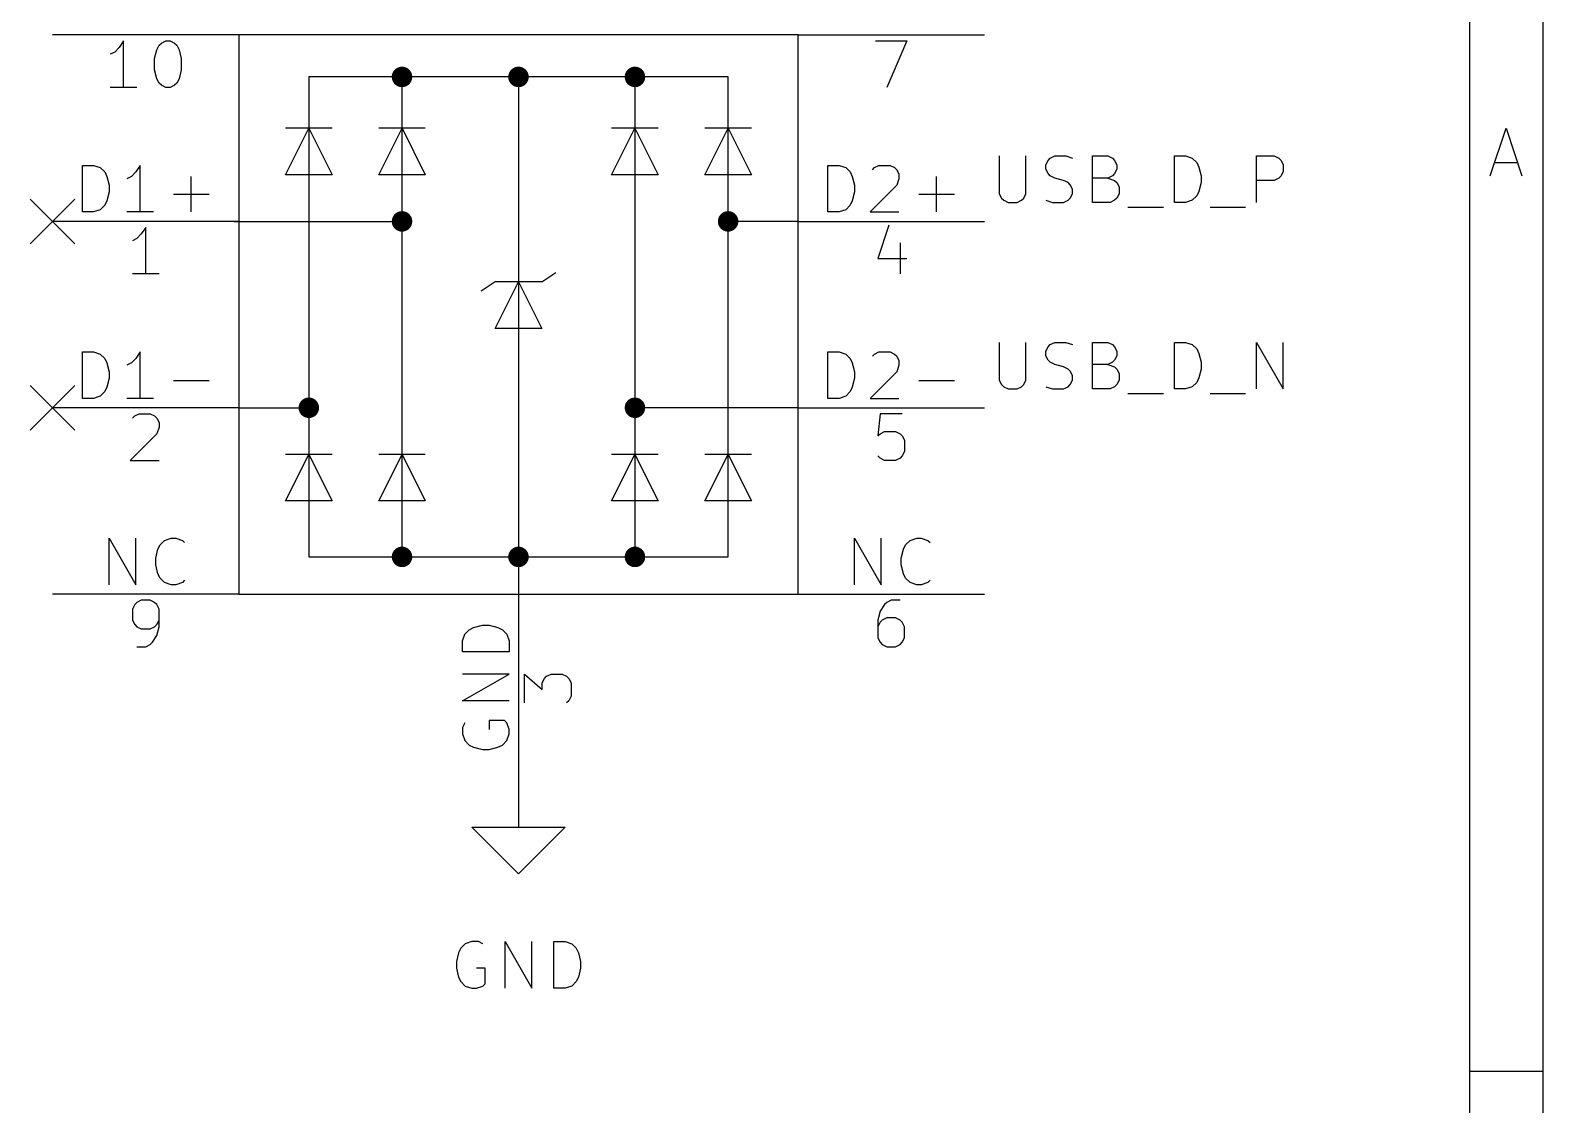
# Model space of a CAD drawing. Extents: x 0.4 to 11.3, y -7.9 to -0.4.
# Drawn here: x 9.676 to 11.299, y -2.398 to -1.245 of the extents above; entities that cross this region are included whole.
import ezdxf

# ---------------------------------------------------------------- set-up
doc = ezdxf.new("R2010")
doc.units = 0
doc.header["$MEASUREMENT"] = 0
for name, color, linetype in [('BLUE2', 5, 'CONTINUOUS'), ('CYAN2', 4, 'CONTINUOUS'), ('GRAY1', 251, 'CONTINUOUS'), ('LYELLOW', 51, 'CONTINUOUS'), ('RED2', 1, 'CONTINUOUS'), ('RED3', 11, 'CONTINUOUS')]:
    doc.layers.add(name, color=color, linetype=linetype)

msp = doc.modelspace()

# ---------------------------------------------------------------- linework, layer by layer
at = {"layer": 'BLUE2', "linetype": 'CONTINUOUS'}
for p, q in [((9.676, -1.426), (9.724, -1.474)), ((9.724, -1.426), (9.676, -1.474)), ((9.676, -1.626), (9.724, -1.674)), ((9.724, -1.626), (9.676, -1.674))]:
    msp.add_line(p, q, dxfattribs=at)
at = {"layer": 'CYAN2', "linetype": 'CONTINUOUS'}
for p, q in [((9.7321, -1.4399), (9.7321, -1.3899)), ((9.7321, -1.3899), (9.744, -1.3899)), ((9.7321, -1.4399), (9.7321, -1.3899)), ((9.7321, -1.3899), (9.744, -1.3899)), ((9.744, -1.3899), (9.7512, -1.3923)), ((9.744, -1.3899), (9.7512, -1.3923)), ((9.7512, -1.3923), (9.756, -1.397)), ((9.7512, -1.3923), (9.756, -1.397)), ((9.794, -1.3899), (9.7893, -1.397)), ((9.794, -1.3899), (9.7893, -1.397)), ((9.794, -1.4399), (9.794, -1.3899)), ((9.794, -1.4399), (9.794, -1.3899)), ((10.5321, -1.4399), (10.5321, -1.3899)), ((10.5321, -1.3899), (10.544, -1.3899)), ((10.5321, -1.4399), (10.5321, -1.3899)), ((10.5321, -1.3899), (10.544, -1.3899)), ((10.544, -1.3899), (10.5512, -1.3923)), ((10.544, -1.3899), (10.5512, -1.3923)), ((10.5512, -1.3923), (10.556, -1.397)), ((10.5512, -1.3923), (10.556, -1.397)), ((10.5798, -1.3946), (10.5821, -1.3923)), ((10.5798, -1.3946), (10.5821, -1.3923)), ((10.5821, -1.3923), (10.5869, -1.3899)), ((10.5821, -1.3923), (10.5869, -1.3899)), ((10.5869, -1.3899), (10.5988, -1.3899)), ((10.5869, -1.3899), (10.5988, -1.3899)), ((10.5988, -1.3899), (10.6036, -1.3923)), ((10.5988, -1.3899), (10.6036, -1.3923)), ((10.6036, -1.3923), (10.606, -1.3946)), ((10.6036, -1.3923), (10.606, -1.3946)), ((10.606, -1.3946), (10.6083, -1.3994)), ((10.606, -1.3946), (10.6083, -1.3994)), ((9.756, -1.397), (9.7583, -1.4018)), ((9.756, -1.397), (9.7583, -1.4018)), ((9.7583, -1.4018), (9.7607, -1.4113)), ((9.7583, -1.4018), (9.7607, -1.4113)), ((9.7607, -1.4113), (9.7607, -1.4184)), ((9.7607, -1.4113), (9.7607, -1.4184)), ((9.7845, -1.4018), (9.7798, -1.4042)), ((9.7845, -1.4018), (9.7798, -1.4042)), ((9.7893, -1.397), (9.7845, -1.4018)), ((9.7893, -1.397), (9.7845, -1.4018)), ((9.8488, -1.4399), (9.8488, -1.4018)), ((9.8488, -1.4399), (9.8488, -1.4018)), ((10.556, -1.397), (10.5583, -1.4018)), ((10.556, -1.397), (10.5583, -1.4018)), ((10.5583, -1.4018), (10.5607, -1.4113)), ((10.5583, -1.4018), (10.5607, -1.4113)), ((10.5607, -1.4113), (10.5607, -1.4184)), ((10.5607, -1.4113), (10.5607, -1.4184)), ((10.606, -1.4113), (10.5774, -1.4399)), ((10.606, -1.4113), (10.5774, -1.4399)), ((10.6083, -1.4042), (10.606, -1.4113)), ((10.6083, -1.4042), (10.606, -1.4113)), ((10.6083, -1.3994), (10.6083, -1.4042)), ((10.6083, -1.3994), (10.6083, -1.4042)), ((10.6488, -1.4399), (10.6488, -1.4018)), ((10.6488, -1.4399), (10.6488, -1.4018)), ((9.7583, -1.428), (9.756, -1.4327)), ((9.7583, -1.428), (9.756, -1.4327)), ((9.7607, -1.4184), (9.7583, -1.428)), ((9.7607, -1.4184), (9.7583, -1.428)), ((9.8298, -1.4208), (9.8679, -1.4208)), ((9.8298, -1.4208), (9.8679, -1.4208)), ((10.5583, -1.428), (10.556, -1.4327)), ((10.5583, -1.428), (10.556, -1.4327)), ((10.5607, -1.4184), (10.5583, -1.428)), ((10.5607, -1.4184), (10.5583, -1.428)), ((10.6298, -1.4208), (10.6679, -1.4208)), ((10.6298, -1.4208), (10.6679, -1.4208)), ((9.744, -1.4399), (9.7321, -1.4399)), ((9.744, -1.4399), (9.7321, -1.4399)), ((9.7512, -1.4375), (9.744, -1.4399)), ((9.7512, -1.4375), (9.744, -1.4399)), ((9.756, -1.4327), (9.7512, -1.4375)), ((9.756, -1.4327), (9.7512, -1.4375)), ((9.8083, -1.4399), (9.7798, -1.4399)), ((9.8083, -1.4399), (9.7798, -1.4399)), ((10.544, -1.4399), (10.5321, -1.4399)), ((10.544, -1.4399), (10.5321, -1.4399)), ((10.5512, -1.4375), (10.544, -1.4399)), ((10.5512, -1.4375), (10.544, -1.4399)), ((10.556, -1.4327), (10.5512, -1.4375)), ((10.556, -1.4327), (10.5512, -1.4375)), ((10.5774, -1.4399), (10.6083, -1.4399)), ((10.5774, -1.4399), (10.6083, -1.4399)), ((9.7321, -1.6399), (9.7321, -1.5899)), ((9.7321, -1.5899), (9.744, -1.5899)), ((9.7321, -1.6399), (9.7321, -1.5899)), ((9.7321, -1.5899), (9.744, -1.5899)), ((9.744, -1.5899), (9.7512, -1.5923)), ((9.744, -1.5899), (9.7512, -1.5923)), ((9.794, -1.5899), (9.7893, -1.597)), ((9.794, -1.5899), (9.7893, -1.597)), ((9.794, -1.6399), (9.794, -1.5899)), ((9.794, -1.6399), (9.794, -1.5899)), ((10.5321, -1.6399), (10.5321, -1.5899)), ((10.5321, -1.5899), (10.544, -1.5899)), ((10.5321, -1.6399), (10.5321, -1.5899)), ((10.5321, -1.5899), (10.544, -1.5899)), ((10.544, -1.5899), (10.5512, -1.5923)), ((10.544, -1.5899), (10.5512, -1.5923)), ((10.5821, -1.5923), (10.5869, -1.5899)), ((10.5821, -1.5923), (10.5869, -1.5899)), ((10.5869, -1.5899), (10.5988, -1.5899)), ((10.5869, -1.5899), (10.5988, -1.5899)), ((10.5988, -1.5899), (10.6036, -1.5923)), ((10.5988, -1.5899), (10.6036, -1.5923)), ((9.7512, -1.5923), (9.756, -1.597)), ((9.7512, -1.5923), (9.756, -1.597)), ((9.756, -1.597), (9.7583, -1.6018)), ((9.756, -1.597), (9.7583, -1.6018)), ((9.7583, -1.6018), (9.7607, -1.6113)), ((9.7583, -1.6018), (9.7607, -1.6113)), ((9.7845, -1.6018), (9.7798, -1.6042)), ((9.7845, -1.6018), (9.7798, -1.6042)), ((9.7893, -1.597), (9.7845, -1.6018)), ((9.7893, -1.597), (9.7845, -1.6018)), ((10.5512, -1.5923), (10.556, -1.597)), ((10.5512, -1.5923), (10.556, -1.597)), ((10.556, -1.597), (10.5583, -1.6018)), ((10.556, -1.597), (10.5583, -1.6018)), ((10.5583, -1.6018), (10.5607, -1.6113)), ((10.5583, -1.6018), (10.5607, -1.6113)), ((10.5798, -1.5946), (10.5821, -1.5923)), ((10.5798, -1.5946), (10.5821, -1.5923)), ((10.6036, -1.5923), (10.606, -1.5946)), ((10.6036, -1.5923), (10.606, -1.5946)), ((10.606, -1.5946), (10.6083, -1.5994)), ((10.606, -1.5946), (10.6083, -1.5994)), ((10.6083, -1.6042), (10.606, -1.6113)), ((10.6083, -1.6042), (10.606, -1.6113)), ((10.6083, -1.5994), (10.6083, -1.6042)), ((10.6083, -1.5994), (10.6083, -1.6042)), ((9.7607, -1.6184), (9.7583, -1.628)), ((9.7607, -1.6184), (9.7583, -1.628)), ((9.7607, -1.6113), (9.7607, -1.6184)), ((9.7607, -1.6113), (9.7607, -1.6184)), ((9.8298, -1.6208), (9.8679, -1.6208)), ((9.8298, -1.6208), (9.8679, -1.6208)), ((10.5607, -1.6184), (10.5583, -1.628)), ((10.5607, -1.6184), (10.5583, -1.628)), ((10.5607, -1.6113), (10.5607, -1.6184)), ((10.5607, -1.6113), (10.5607, -1.6184)), ((10.606, -1.6113), (10.5774, -1.6399)), ((10.606, -1.6113), (10.5774, -1.6399)), ((10.6298, -1.6208), (10.6679, -1.6208)), ((10.6298, -1.6208), (10.6679, -1.6208)), ((9.7512, -1.6375), (9.744, -1.6399)), ((9.7512, -1.6375), (9.744, -1.6399)), ((9.756, -1.6327), (9.7512, -1.6375)), ((9.756, -1.6327), (9.7512, -1.6375)), ((9.7583, -1.628), (9.756, -1.6327)), ((9.7583, -1.628), (9.756, -1.6327)), ((10.5512, -1.6375), (10.544, -1.6399)), ((10.5512, -1.6375), (10.544, -1.6399)), ((10.556, -1.6327), (10.5512, -1.6375)), ((10.556, -1.6327), (10.5512, -1.6375)), ((10.5583, -1.628), (10.556, -1.6327)), ((10.5583, -1.628), (10.556, -1.6327)), ((9.744, -1.6399), (9.7321, -1.6399)), ((9.744, -1.6399), (9.7321, -1.6399)), ((9.8083, -1.6399), (9.7798, -1.6399)), ((9.8083, -1.6399), (9.7798, -1.6399)), ((10.544, -1.6399), (10.5321, -1.6399)), ((10.544, -1.6399), (10.5321, -1.6399)), ((10.5774, -1.6399), (10.6083, -1.6399)), ((10.5774, -1.6399), (10.6083, -1.6399)), ((9.7607, -1.8399), (9.7607, -1.7899)), ((9.7607, -1.7899), (9.7893, -1.8399)), ((9.7607, -1.8399), (9.7607, -1.7899)), ((9.7607, -1.7899), (9.7893, -1.8399)), ((9.7893, -1.8399), (9.7893, -1.7899)), ((9.7893, -1.8399), (9.7893, -1.7899)), ((9.8107, -1.8113), (9.8131, -1.8018)), ((9.8107, -1.8113), (9.8131, -1.8018)), ((9.8131, -1.8018), (9.8155, -1.797)), ((9.8131, -1.8018), (9.8155, -1.797)), ((9.8155, -1.797), (9.8202, -1.7923)), ((9.8155, -1.797), (9.8202, -1.7923)), ((9.8202, -1.7923), (9.8274, -1.7899)), ((9.8202, -1.7923), (9.8274, -1.7899)), ((9.8274, -1.7899), (9.8321, -1.7899)), ((9.8274, -1.7899), (9.8321, -1.7899)), ((9.8321, -1.7899), (9.8393, -1.7923)), ((9.8321, -1.7899), (9.8393, -1.7923)), ((9.8393, -1.7923), (9.8417, -1.7946)), ((9.8393, -1.7923), (9.8417, -1.7946)), ((10.5607, -1.8399), (10.5607, -1.7899)), ((10.5607, -1.7899), (10.5893, -1.8399)), ((10.5607, -1.8399), (10.5607, -1.7899)), ((10.5607, -1.7899), (10.5893, -1.8399)), ((10.5893, -1.8399), (10.5893, -1.7899)), ((10.5893, -1.8399), (10.5893, -1.7899)), ((10.6107, -1.8113), (10.6131, -1.8018)), ((10.6107, -1.8113), (10.6131, -1.8018)), ((10.6131, -1.8018), (10.6155, -1.797)), ((10.6131, -1.8018), (10.6155, -1.797)), ((10.6155, -1.797), (10.6202, -1.7923)), ((10.6155, -1.797), (10.6202, -1.7923)), ((10.6202, -1.7923), (10.6274, -1.7899)), ((10.6202, -1.7923), (10.6274, -1.7899)), ((10.6274, -1.7899), (10.6321, -1.7899)), ((10.6274, -1.7899), (10.6321, -1.7899)), ((10.6321, -1.7899), (10.6393, -1.7923)), ((10.6321, -1.7899), (10.6393, -1.7923)), ((10.6393, -1.7923), (10.6417, -1.7946)), ((10.6393, -1.7923), (10.6417, -1.7946)), ((9.8107, -1.8184), (9.8107, -1.8113)), ((9.8107, -1.8184), (9.8107, -1.8113)), ((10.6107, -1.8184), (10.6107, -1.8113)), ((10.6107, -1.8184), (10.6107, -1.8113)), ((9.8131, -1.828), (9.8107, -1.8184)), ((9.8131, -1.828), (9.8107, -1.8184)), ((9.8155, -1.8327), (9.8131, -1.828)), ((9.8155, -1.8327), (9.8131, -1.828)), ((9.8202, -1.8375), (9.8155, -1.8327)), ((9.8202, -1.8375), (9.8155, -1.8327)), ((10.6131, -1.828), (10.6107, -1.8184)), ((10.6131, -1.828), (10.6107, -1.8184)), ((10.6155, -1.8327), (10.6131, -1.828)), ((10.6155, -1.8327), (10.6131, -1.828)), ((10.6202, -1.8375), (10.6155, -1.8327)), ((10.6202, -1.8375), (10.6155, -1.8327)), ((9.8274, -1.8399), (9.8202, -1.8375)), ((9.8274, -1.8399), (9.8202, -1.8375)), ((9.8321, -1.8399), (9.8274, -1.8399)), ((9.8321, -1.8399), (9.8274, -1.8399)), ((9.8393, -1.8375), (9.8321, -1.8399)), ((9.8393, -1.8375), (9.8321, -1.8399)), ((9.8417, -1.8351), (9.8393, -1.8375)), ((9.8417, -1.8351), (9.8393, -1.8375)), ((10.6274, -1.8399), (10.6202, -1.8375)), ((10.6274, -1.8399), (10.6202, -1.8375)), ((10.6321, -1.8399), (10.6274, -1.8399)), ((10.6321, -1.8399), (10.6274, -1.8399)), ((10.6393, -1.8375), (10.6321, -1.8399)), ((10.6393, -1.8375), (10.6321, -1.8399)), ((10.6417, -1.8351), (10.6393, -1.8375)), ((10.6417, -1.8351), (10.6393, -1.8375)), ((10.1399, -1.9), (10.1423, -1.8929)), ((10.1399, -1.9), (10.1423, -1.8929)), ((10.1423, -1.8929), (10.147, -1.8881)), ((10.1423, -1.8929), (10.147, -1.8881)), ((10.147, -1.8881), (10.1518, -1.8857)), ((10.147, -1.8881), (10.1518, -1.8857)), ((10.1518, -1.8857), (10.1613, -1.8833)), ((10.1518, -1.8857), (10.1613, -1.8833)), ((10.1613, -1.8833), (10.1684, -1.8833)), ((10.1613, -1.8833), (10.1684, -1.8833)), ((10.1684, -1.8833), (10.178, -1.8857)), ((10.1684, -1.8833), (10.178, -1.8857)), ((10.178, -1.8857), (10.1827, -1.8881)), ((10.178, -1.8857), (10.1827, -1.8881)), ((10.1827, -1.8881), (10.1875, -1.8929)), ((10.1827, -1.8881), (10.1875, -1.8929)), ((10.1875, -1.8929), (10.1899, -1.9)), ((10.1875, -1.8929), (10.1899, -1.9)), ((10.1399, -1.9119), (10.1399, -1.9)), ((10.1399, -1.9119), (10.1399, -1.9)), ((10.1899, -1.9119), (10.1399, -1.9119)), ((10.1899, -1.9119), (10.1399, -1.9119)), ((10.1899, -1.9), (10.1899, -1.9119)), ((10.1899, -1.9), (10.1899, -1.9119)), ((10.1399, -1.9643), (10.1899, -1.9357)), ((10.1899, -1.9357), (10.1399, -1.9357)), ((10.1399, -1.9643), (10.1899, -1.9357)), ((10.1899, -1.9357), (10.1399, -1.9357)), ((10.1899, -1.9643), (10.1399, -1.9643)), ((10.1899, -1.9643), (10.1399, -1.9643)), ((10.1423, -1.9881), (10.1399, -1.9929)), ((10.1423, -1.9881), (10.1399, -1.9929)), ((10.1399, -1.9929), (10.1399, -2)), ((10.1399, -1.9929), (10.1399, -2)), ((10.1851, -1.9857), (10.1684, -1.9857)), ((10.1684, -1.9857), (10.1684, -1.9952)), ((10.1851, -1.9857), (10.1684, -1.9857)), ((10.1684, -1.9857), (10.1684, -1.9952)), ((10.1875, -1.9881), (10.1851, -1.9857)), ((10.1875, -1.9881), (10.1851, -1.9857)), ((10.1899, -1.9952), (10.1875, -1.9881)), ((10.1899, -1.9952), (10.1875, -1.9881)), ((10.1899, -2), (10.1899, -1.9952)), ((10.1899, -2), (10.1899, -1.9952)), ((10.1399, -2), (10.1423, -2.0071)), ((10.1399, -2), (10.1423, -2.0071)), ((10.1423, -2.0071), (10.147, -2.0119)), ((10.1423, -2.0071), (10.147, -2.0119)), ((10.147, -2.0119), (10.1518, -2.0143)), ((10.147, -2.0119), (10.1518, -2.0143)), ((10.178, -2.0143), (10.1827, -2.0119)), ((10.178, -2.0143), (10.1827, -2.0119)), ((10.1827, -2.0119), (10.1875, -2.0071)), ((10.1827, -2.0119), (10.1875, -2.0071)), ((10.1875, -2.0071), (10.1899, -2)), ((10.1875, -2.0071), (10.1899, -2)), ((10.1518, -2.0143), (10.1613, -2.0167)), ((10.1518, -2.0143), (10.1613, -2.0167)), ((10.1613, -2.0167), (10.1684, -2.0167)), ((10.1613, -2.0167), (10.1684, -2.0167)), ((10.1684, -2.0167), (10.178, -2.0143)), ((10.1684, -2.0167), (10.178, -2.0143)), ((10.15, -2.2228), (10.1429, -2.2252)), ((10.15, -2.2228), (10.1429, -2.2252)), ((10.1571, -2.2228), (10.15, -2.2228)), ((10.1571, -2.2228), (10.15, -2.2228)), ((10.1619, -2.2252), (10.1571, -2.2228)), ((10.1619, -2.2252), (10.1571, -2.2228)), ((10.1857, -2.2728), (10.1857, -2.2228)), ((10.1857, -2.2228), (10.2143, -2.2728)), ((10.1857, -2.2728), (10.1857, -2.2228)), ((10.1857, -2.2228), (10.2143, -2.2728)), ((10.2143, -2.2728), (10.2143, -2.2228)), ((10.2143, -2.2728), (10.2143, -2.2228)), ((10.2381, -2.2728), (10.2381, -2.2228)), ((10.2381, -2.2228), (10.25, -2.2228)), ((10.2381, -2.2728), (10.2381, -2.2228)), ((10.2381, -2.2228), (10.25, -2.2228)), ((10.25, -2.2228), (10.2571, -2.2252)), ((10.25, -2.2228), (10.2571, -2.2252)), ((10.1357, -2.2347), (10.1333, -2.2442)), ((10.1357, -2.2347), (10.1333, -2.2442)), ((10.1381, -2.2299), (10.1357, -2.2347)), ((10.1381, -2.2299), (10.1357, -2.2347)), ((10.1429, -2.2252), (10.1381, -2.2299)), ((10.1429, -2.2252), (10.1381, -2.2299)), ((10.2571, -2.2252), (10.2619, -2.2299)), ((10.2571, -2.2252), (10.2619, -2.2299)), ((10.2619, -2.2299), (10.2643, -2.2347)), ((10.2619, -2.2299), (10.2643, -2.2347)), ((10.2643, -2.2347), (10.2667, -2.2442)), ((10.2643, -2.2347), (10.2667, -2.2442)), ((10.1333, -2.2442), (10.1333, -2.2514)), ((10.1333, -2.2442), (10.1333, -2.2514)), ((10.1333, -2.2514), (10.1357, -2.2609)), ((10.1333, -2.2514), (10.1357, -2.2609)), ((10.1643, -2.2514), (10.1548, -2.2514)), ((10.1643, -2.2514), (10.1548, -2.2514)), ((10.1643, -2.268), (10.1643, -2.2514)), ((10.1643, -2.268), (10.1643, -2.2514)), ((10.2667, -2.2514), (10.2643, -2.2609)), ((10.2667, -2.2514), (10.2643, -2.2609)), ((10.2667, -2.2442), (10.2667, -2.2514)), ((10.2667, -2.2442), (10.2667, -2.2514)), ((10.1357, -2.2609), (10.1381, -2.2657)), ((10.1357, -2.2609), (10.1381, -2.2657)), ((10.1381, -2.2657), (10.1429, -2.2704)), ((10.1381, -2.2657), (10.1429, -2.2704)), ((10.1429, -2.2704), (10.15, -2.2728)), ((10.1429, -2.2704), (10.15, -2.2728)), ((10.1548, -2.2728), (10.1619, -2.2704)), ((10.1548, -2.2728), (10.1619, -2.2704)), ((10.1619, -2.2704), (10.1643, -2.268)), ((10.1619, -2.2704), (10.1643, -2.268)), ((10.2571, -2.2704), (10.25, -2.2728)), ((10.2571, -2.2704), (10.25, -2.2728)), ((10.2619, -2.2657), (10.2571, -2.2704)), ((10.2619, -2.2657), (10.2571, -2.2704)), ((10.2643, -2.2609), (10.2619, -2.2657)), ((10.2643, -2.2609), (10.2619, -2.2657)), ((10.15, -2.2728), (10.1548, -2.2728)), ((10.15, -2.2728), (10.1548, -2.2728)), ((10.25, -2.2728), (10.2381, -2.2728)), ((10.25, -2.2728), (10.2381, -2.2728))]:
    msp.add_line(p, q, dxfattribs=at)
at = {"layer": 'GRAY1', "linetype": 'CONTINUOUS'}
for p, q in [((10.716, -1.3798), (10.716, -1.4203)), ((10.7446, -1.4203), (10.7446, -1.3798)), ((10.7708, -1.3822), (10.7755, -1.3798)), ((10.7755, -1.3798), (10.7874, -1.3798)), ((10.7874, -1.3798), (10.7946, -1.3822)), ((10.816, -1.4298), (10.816, -1.3798)), ((10.816, -1.3798), (10.8327, -1.3798)), ((10.8327, -1.3798), (10.8374, -1.3822)), ((10.9041, -1.4298), (10.9041, -1.3798)), ((10.9041, -1.3798), (10.916, -1.3798)), ((10.916, -1.3798), (10.9232, -1.3822)), ((10.9922, -1.4298), (10.9922, -1.3798)), ((10.9922, -1.3798), (11.0112, -1.3798)), ((11.0112, -1.3798), (11.016, -1.3822)), ((10.766, -1.3893), (10.7684, -1.3846)), ((10.766, -1.3941), (10.766, -1.3893)), ((10.7684, -1.3988), (10.766, -1.3941)), ((10.7684, -1.3846), (10.7708, -1.3822)), ((10.8374, -1.3822), (10.8398, -1.3846)), ((10.8398, -1.3846), (10.8422, -1.3893)), ((10.8422, -1.3941), (10.8398, -1.3988)), ((10.8422, -1.3893), (10.8422, -1.3941)), ((10.9232, -1.3822), (10.9279, -1.3869)), ((10.9279, -1.3869), (10.9303, -1.3917)), ((10.9303, -1.3917), (10.9327, -1.4012)), ((11.016, -1.3822), (11.0184, -1.3846)), ((11.0184, -1.3846), (11.0208, -1.3893)), ((11.0208, -1.3893), (11.0208, -1.3965)), ((10.7708, -1.4012), (10.7684, -1.3988)), ((10.7755, -1.4036), (10.7708, -1.4012)), ((10.7851, -1.406), (10.7755, -1.4036)), ((10.7898, -1.4084), (10.7851, -1.406)), ((10.7922, -1.4108), (10.7898, -1.4084)), ((10.7946, -1.4155), (10.7922, -1.4108)), ((10.8327, -1.4036), (10.816, -1.4036)), ((10.8374, -1.4012), (10.8327, -1.4036)), ((10.8327, -1.4036), (10.8398, -1.406)), ((10.8398, -1.3988), (10.8374, -1.4012)), ((10.8398, -1.406), (10.8422, -1.4084)), ((10.8422, -1.4084), (10.8446, -1.4131)), ((10.9327, -1.4084), (10.9303, -1.4179)), ((10.9327, -1.4012), (10.9327, -1.4084)), ((11.0112, -1.406), (10.9922, -1.406)), ((11.016, -1.4036), (11.0112, -1.406)), ((11.0184, -1.4012), (11.016, -1.4036)), ((11.0208, -1.3965), (11.0184, -1.4012)), ((10.716, -1.4203), (10.7184, -1.425)), ((10.7184, -1.425), (10.7208, -1.4274)), ((10.7208, -1.4274), (10.7255, -1.4298)), ((10.7351, -1.4298), (10.7398, -1.4274)), ((10.7398, -1.4274), (10.7422, -1.425)), ((10.7422, -1.425), (10.7446, -1.4203)), ((10.766, -1.4274), (10.7732, -1.4298)), ((10.7851, -1.4298), (10.7898, -1.4274)), ((10.7898, -1.4274), (10.7922, -1.425)), ((10.7922, -1.425), (10.7946, -1.4203)), ((10.7946, -1.4203), (10.7946, -1.4155)), ((10.8398, -1.4274), (10.8351, -1.4298)), ((10.8422, -1.425), (10.8398, -1.4274)), ((10.8446, -1.4203), (10.8422, -1.425)), ((10.8446, -1.4131), (10.8446, -1.4203)), ((10.9232, -1.4274), (10.916, -1.4298)), ((10.9279, -1.4227), (10.9232, -1.4274)), ((10.9303, -1.4179), (10.9279, -1.4227)), ((10.7255, -1.4298), (10.7351, -1.4298)), ((10.7732, -1.4298), (10.7851, -1.4298)), ((10.8351, -1.4298), (10.816, -1.4298)), ((10.8541, -1.4346), (10.8922, -1.4346)), ((10.916, -1.4298), (10.9041, -1.4298)), ((10.9422, -1.4346), (10.9803, -1.4346)), ((10.716, -1.5798), (10.716, -1.6203)), ((10.7446, -1.6203), (10.7446, -1.5798)), ((10.766, -1.5893), (10.7684, -1.5846)), ((10.766, -1.5941), (10.766, -1.5893)), ((10.7684, -1.5846), (10.7708, -1.5822)), ((10.7708, -1.5822), (10.7755, -1.5798)), ((10.7755, -1.5798), (10.7874, -1.5798)), ((10.7874, -1.5798), (10.7946, -1.5822)), ((10.816, -1.6298), (10.816, -1.5798)), ((10.816, -1.5798), (10.8327, -1.5798)), ((10.8327, -1.5798), (10.8374, -1.5822)), ((10.8374, -1.5822), (10.8398, -1.5846)), ((10.8398, -1.5846), (10.8422, -1.5893)), ((10.8422, -1.5893), (10.8422, -1.5941)), ((10.9041, -1.6298), (10.9041, -1.5798)), ((10.9041, -1.5798), (10.916, -1.5798)), ((10.916, -1.5798), (10.9232, -1.5822)), ((10.9232, -1.5822), (10.9279, -1.5869)), ((10.9279, -1.5869), (10.9303, -1.5917)), ((10.9922, -1.6298), (10.9922, -1.5798)), ((10.9922, -1.5798), (11.0208, -1.6298)), ((11.0208, -1.6298), (11.0208, -1.5798)), ((10.7684, -1.5988), (10.766, -1.5941)), ((10.7708, -1.6012), (10.7684, -1.5988)), ((10.7755, -1.6036), (10.7708, -1.6012)), ((10.7851, -1.606), (10.7755, -1.6036)), ((10.7898, -1.6084), (10.7851, -1.606)), ((10.8327, -1.6036), (10.816, -1.6036)), ((10.8374, -1.6012), (10.8327, -1.6036)), ((10.8327, -1.6036), (10.8398, -1.606)), ((10.8398, -1.5988), (10.8374, -1.6012)), ((10.8422, -1.5941), (10.8398, -1.5988)), ((10.8398, -1.606), (10.8422, -1.6084)), ((10.9303, -1.5917), (10.9327, -1.6012)), ((10.9327, -1.6012), (10.9327, -1.6084)), ((10.716, -1.6203), (10.7184, -1.625)), ((10.7422, -1.625), (10.7446, -1.6203)), ((10.7922, -1.6108), (10.7898, -1.6084)), ((10.7946, -1.6155), (10.7922, -1.6108)), ((10.7922, -1.625), (10.7946, -1.6203)), ((10.7946, -1.6203), (10.7946, -1.6155)), ((10.8422, -1.6084), (10.8446, -1.6131)), ((10.8446, -1.6203), (10.8422, -1.625)), ((10.8446, -1.6131), (10.8446, -1.6203)), ((10.9279, -1.6227), (10.9232, -1.6274)), ((10.9303, -1.6179), (10.9279, -1.6227)), ((10.9327, -1.6084), (10.9303, -1.6179)), ((10.7184, -1.625), (10.7208, -1.6274)), ((10.7208, -1.6274), (10.7255, -1.6298)), ((10.7255, -1.6298), (10.7351, -1.6298)), ((10.7351, -1.6298), (10.7398, -1.6274)), ((10.7398, -1.6274), (10.7422, -1.625)), ((10.766, -1.6274), (10.7732, -1.6298)), ((10.7732, -1.6298), (10.7851, -1.6298)), ((10.7851, -1.6298), (10.7898, -1.6274)), ((10.7898, -1.6274), (10.7922, -1.625)), ((10.8351, -1.6298), (10.816, -1.6298)), ((10.8398, -1.6274), (10.8351, -1.6298)), ((10.8422, -1.625), (10.8398, -1.6274)), ((10.8541, -1.6346), (10.8922, -1.6346)), ((10.916, -1.6298), (10.9041, -1.6298)), ((10.9232, -1.6274), (10.916, -1.6298)), ((10.9422, -1.6346), (10.9803, -1.6346))]:
    msp.add_line(p, q, dxfattribs=at)
at = {"layer": 'LYELLOW', "linetype": 'CONTINUOUS'}
for p, q in [((9.9, -1.25), (9.9, -1.85)), ((10.5, -1.25), (9.9, -1.25)), ((10.5, -1.85), (10.5, -1.25)), ((9.9, -1.85), (10.5, -1.85))]:
    msp.add_line(p, q, dxfattribs=at)
at = {"layer": 'RED2', "linetype": 'CONTINUOUS'}
for p, q in [((11.2993, -0.3937), (11.2993, -7.8743)), ((11.2206, -0.4724), (11.2206, -7.7956)), ((9.9, -1.25), (9.7, -1.25)), ((9.9, -1.25), (9.7, -1.25)), ((9.9, -1.25), (9.9, -1.85)), ((10.5, -1.25), (9.9, -1.25)), ((10.5, -1.85), (10.5, -1.25)), ((10.5, -1.25), (10.7, -1.25)), ((10.5, -1.25), (10.7, -1.25)), ((9.975, -1.295), (9.975, -1.81)), ((10.425, -1.295), (9.975, -1.295)), ((10.075, -1.81), (10.075, -1.295)), ((10.2, -1.295), (10.2, -1.81)), ((10.325, -1.295), (10.325, -1.81)), ((10.425, -1.81), (10.425, -1.295)), ((10, -1.35), (9.95, -1.35)), ((9.95, -1.4), (9.975, -1.35)), ((9.975, -1.35), (10, -1.4)), ((10.1, -1.35), (10.05, -1.35)), ((10.05, -1.4), (10.075, -1.35)), ((10.075, -1.35), (10.1, -1.4)), ((10.35, -1.35), (10.3, -1.35)), ((10.3, -1.4), (10.325, -1.35)), ((10.325, -1.35), (10.35, -1.4)), ((10.45, -1.35), (10.4, -1.35)), ((10.4, -1.4), (10.425, -1.35)), ((10.425, -1.35), (10.45, -1.4)), ((11.2429, -1.4013), (11.2599, -1.3501)), ((11.2599, -1.3501), (11.277, -1.4013)), ((11.2477, -1.3867), (11.2721, -1.3867)), ((10, -1.4), (9.95, -1.4)), ((10.1, -1.4), (10.05, -1.4)), ((10.35, -1.4), (10.3, -1.4)), ((10.45, -1.4), (10.4, -1.4)), ((9.9, -1.45), (9.7, -1.45)), ((9.9, -1.45), (9.7, -1.45)), ((9.895, -1.45), (10.075, -1.45)), ((10.5, -1.45), (10.425, -1.45)), ((10.5, -1.45), (10.7, -1.45)), ((10.5, -1.45), (10.7, -1.45)), ((10.225, -1.515), (10.24, -1.505)), ((10.175, -1.515), (10.16, -1.525)), ((10.225, -1.515), (10.175, -1.515)), ((10.175, -1.565), (10.2, -1.515)), ((10.2, -1.515), (10.225, -1.565)), ((10.225, -1.565), (10.175, -1.565)), ((9.9, -1.65), (9.7, -1.65)), ((9.9, -1.65), (9.7, -1.65)), ((9.9, -1.65), (9.975, -1.65)), ((10.5, -1.65), (10.325, -1.65)), ((10.5, -1.65), (10.7, -1.65)), ((10.5, -1.65), (10.7, -1.65)), ((10, -1.7), (9.95, -1.7)), ((9.95, -1.75), (9.975, -1.7)), ((9.975, -1.7), (10, -1.75)), ((10.1, -1.7), (10.05, -1.7)), ((10.05, -1.75), (10.075, -1.7)), ((10.075, -1.7), (10.1, -1.75)), ((10.35, -1.7), (10.3, -1.7)), ((10.3, -1.75), (10.325, -1.7)), ((10.325, -1.7), (10.35, -1.75)), ((10.45, -1.7), (10.4, -1.7)), ((10.4, -1.75), (10.425, -1.7)), ((10.425, -1.7), (10.45, -1.75)), ((10, -1.75), (9.95, -1.75)), ((10.1, -1.75), (10.05, -1.75)), ((10.35, -1.75), (10.3, -1.75)), ((10.45, -1.75), (10.4, -1.75)), ((9.975, -1.81), (10.425, -1.81)), ((10.2, -1.81), (10.2, -1.85)), ((9.9, -1.85), (9.7, -1.85)), ((9.9, -1.85), (9.7, -1.85)), ((9.9, -1.85), (10.5, -1.85)), ((10.2, -1.85), (10.2, -2.05)), ((10.2, -1.85), (10.2, -2.05)), ((10.5, -1.85), (10.7, -1.85)), ((10.5, -1.85), (10.7, -1.85)), ((10.2, -2.05), (10.2, -2.1)), ((10.2, -2.15), (10.15, -2.1)), ((10.15, -2.1), (10.2, -2.1)), ((10.2, -2.1), (10.25, -2.1)), ((10.25, -2.1), (10.2, -2.15)), ((11.2993, -2.3622), (11.2206, -2.3622))]:
    msp.add_line(p, q, dxfattribs=at)
at = {"layer": 'RED2', "const_width": 0.011}
for points in [[(10.0695, -1.295, 1), (10.0805, -1.295, 1)], [(10.1945, -1.295, 1), (10.2055, -1.295, 1)], [(10.3195, -1.295, 1), (10.3305, -1.295, 1)], [(10.0695, -1.45, 1), (10.0805, -1.45, 1)], [(10.4195, -1.45, 1), (10.4305, -1.45, 1)], [(9.9695, -1.65, 1), (9.9805, -1.65, 1)], [(10.3195, -1.65, 1), (10.3305, -1.65, 1)], [(10.0695, -1.81, 1), (10.0805, -1.81, 1)], [(10.1945, -1.81, 1), (10.2055, -1.81, 1)], [(10.3195, -1.81, 1), (10.3305, -1.81, 1)]]:
    msp.add_lwpolyline(points, format="xyb", close=True, dxfattribs=at)
at = {"layer": 'RED3', "linetype": 'CONTINUOUS'}
for p, q in [((9.7714, -1.2635), (9.7667, -1.2683)), ((9.7714, -1.2635), (9.7667, -1.2683)), ((9.7762, -1.2564), (9.7714, -1.2635)), ((9.7762, -1.2564), (9.7714, -1.2635)), ((9.7762, -1.3064), (9.7762, -1.2564)), ((9.7762, -1.3064), (9.7762, -1.2564)), ((9.8095, -1.2754), (9.8119, -1.2659)), ((9.8095, -1.2754), (9.8119, -1.2659)), ((9.8119, -1.2659), (9.8143, -1.2611)), ((9.8119, -1.2659), (9.8143, -1.2611)), ((9.8143, -1.2611), (9.8167, -1.2588)), ((9.8143, -1.2611), (9.8167, -1.2588)), ((9.8167, -1.2588), (9.8214, -1.2564)), ((9.8167, -1.2588), (9.8214, -1.2564)), ((9.8214, -1.2564), (9.8262, -1.2564)), ((9.8214, -1.2564), (9.8262, -1.2564)), ((9.8262, -1.2564), (9.8309, -1.2588)), ((9.8262, -1.2564), (9.8309, -1.2588)), ((9.8309, -1.2588), (9.8333, -1.2611)), ((9.8309, -1.2588), (9.8333, -1.2611)), ((9.8333, -1.2611), (9.8357, -1.2659)), ((9.8333, -1.2611), (9.8357, -1.2659)), ((9.8357, -1.2659), (9.8381, -1.2754)), ((9.8357, -1.2659), (9.8381, -1.2754)), ((10.5833, -1.2564), (10.6167, -1.2564)), ((10.5833, -1.2564), (10.6167, -1.2564)), ((10.6167, -1.2564), (10.5952, -1.3064)), ((10.6167, -1.2564), (10.5952, -1.3064)), ((9.7667, -1.2683), (9.7619, -1.2707)), ((9.7667, -1.2683), (9.7619, -1.2707)), ((9.8095, -1.2873), (9.8095, -1.2754)), ((9.8095, -1.2873), (9.8095, -1.2754)), ((9.8381, -1.2754), (9.8381, -1.2873)), ((9.8381, -1.2754), (9.8381, -1.2873)), ((9.8119, -1.2969), (9.8095, -1.2873)), ((9.8119, -1.2969), (9.8095, -1.2873)), ((9.8143, -1.3016), (9.8119, -1.2969)), ((9.8143, -1.3016), (9.8119, -1.2969)), ((9.8357, -1.2969), (9.8333, -1.3016)), ((9.8357, -1.2969), (9.8333, -1.3016)), ((9.8381, -1.2873), (9.8357, -1.2969)), ((9.8381, -1.2873), (9.8357, -1.2969)), ((9.7905, -1.3064), (9.7619, -1.3064)), ((9.7905, -1.3064), (9.7619, -1.3064)), ((9.8167, -1.304), (9.8143, -1.3016)), ((9.8167, -1.304), (9.8143, -1.3016)), ((9.8214, -1.3064), (9.8167, -1.304)), ((9.8214, -1.3064), (9.8167, -1.304)), ((9.8262, -1.3064), (9.8214, -1.3064)), ((9.8262, -1.3064), (9.8214, -1.3064)), ((9.8309, -1.304), (9.8262, -1.3064)), ((9.8309, -1.304), (9.8262, -1.3064)), ((9.8333, -1.3016), (9.8309, -1.304)), ((9.8333, -1.3016), (9.8309, -1.304)), ((9.8, -1.4564), (9.7952, -1.4635)), ((9.8, -1.4564), (9.7952, -1.4635)), ((9.8, -1.5064), (9.8, -1.4564)), ((9.8, -1.5064), (9.8, -1.4564)), ((10.5976, -1.454), (10.5857, -1.4897)), ((10.5976, -1.454), (10.5857, -1.4897)), ((9.7905, -1.4683), (9.7857, -1.4707)), ((9.7905, -1.4683), (9.7857, -1.4707)), ((9.7952, -1.4635), (9.7905, -1.4683)), ((9.7952, -1.4635), (9.7905, -1.4683)), ((10.6095, -1.473), (10.6095, -1.5064)), ((10.6095, -1.473), (10.6095, -1.5064)), ((10.5857, -1.4897), (10.6167, -1.4897)), ((10.5857, -1.4897), (10.6167, -1.4897)), ((9.8143, -1.5064), (9.7857, -1.5064)), ((9.8143, -1.5064), (9.7857, -1.5064)), ((9.7857, -1.6611), (9.7881, -1.6588)), ((9.7857, -1.6611), (9.7881, -1.6588)), ((9.7881, -1.6588), (9.7929, -1.6564)), ((9.7881, -1.6588), (9.7929, -1.6564)), ((9.7929, -1.6564), (9.8048, -1.6564)), ((9.7929, -1.6564), (9.8048, -1.6564)), ((9.8048, -1.6564), (9.8095, -1.6588)), ((9.8048, -1.6564), (9.8095, -1.6588)), ((9.8095, -1.6588), (9.8119, -1.6611)), ((9.8095, -1.6588), (9.8119, -1.6611)), ((9.8119, -1.6611), (9.8143, -1.6659)), ((9.8119, -1.6611), (9.8143, -1.6659)), ((9.8143, -1.6707), (9.8119, -1.6778)), ((9.8143, -1.6707), (9.8119, -1.6778)), ((9.8143, -1.6659), (9.8143, -1.6707)), ((9.8143, -1.6659), (9.8143, -1.6707)), ((10.5881, -1.6564), (10.5857, -1.6802)), ((10.5881, -1.6564), (10.5857, -1.6802)), ((10.6119, -1.6564), (10.5881, -1.6564)), ((10.6119, -1.6564), (10.5881, -1.6564)), ((9.8119, -1.6778), (9.7833, -1.7064)), ((9.8119, -1.6778), (9.7833, -1.7064)), ((10.5857, -1.6802), (10.5881, -1.6778)), ((10.5857, -1.6802), (10.5881, -1.6778)), ((10.5881, -1.6778), (10.5929, -1.6754)), ((10.5881, -1.6778), (10.5929, -1.6754)), ((10.5929, -1.6754), (10.6048, -1.6754)), ((10.5929, -1.6754), (10.6048, -1.6754)), ((10.6048, -1.6754), (10.6095, -1.6778)), ((10.6048, -1.6754), (10.6095, -1.6778)), ((10.6095, -1.6778), (10.6119, -1.6802)), ((10.6095, -1.6778), (10.6119, -1.6802)), ((10.6119, -1.6802), (10.6143, -1.6849)), ((10.6119, -1.6802), (10.6143, -1.6849)), ((10.6143, -1.6849), (10.6143, -1.6969)), ((10.6143, -1.6849), (10.6143, -1.6969)), ((10.5881, -1.704), (10.5857, -1.7016)), ((10.5881, -1.704), (10.5857, -1.7016)), ((10.5929, -1.7064), (10.5881, -1.704)), ((10.5929, -1.7064), (10.5881, -1.704)), ((10.6095, -1.704), (10.6048, -1.7064)), ((10.6095, -1.704), (10.6048, -1.7064)), ((10.6119, -1.7016), (10.6095, -1.704)), ((10.6119, -1.7016), (10.6095, -1.704)), ((10.6143, -1.6969), (10.6119, -1.7016)), ((10.6143, -1.6969), (10.6119, -1.7016)), ((9.7833, -1.7064), (9.8143, -1.7064)), ((9.7833, -1.7064), (9.8143, -1.7064)), ((10.6048, -1.7064), (10.5929, -1.7064)), ((10.6048, -1.7064), (10.5929, -1.7064)), ((9.7881, -1.8611), (9.7857, -1.8659)), ((9.7881, -1.8611), (9.7857, -1.8659)), ((9.7857, -1.8659), (9.7857, -1.8778)), ((9.7857, -1.8659), (9.7857, -1.8778)), ((9.7905, -1.8588), (9.7881, -1.8611)), ((9.7905, -1.8588), (9.7881, -1.8611)), ((9.7952, -1.8564), (9.7905, -1.8588)), ((9.7952, -1.8564), (9.7905, -1.8588)), ((9.8048, -1.8564), (9.7952, -1.8564)), ((9.8048, -1.8564), (9.7952, -1.8564)), ((9.8095, -1.8588), (9.8048, -1.8564)), ((9.8095, -1.8588), (9.8048, -1.8564)), ((9.8119, -1.8611), (9.8095, -1.8588)), ((9.8119, -1.8611), (9.8095, -1.8588)), ((9.8143, -1.8659), (9.8119, -1.8611)), ((9.8143, -1.8659), (9.8119, -1.8611)), ((9.8143, -1.8849), (9.8143, -1.8659)), ((9.8143, -1.8849), (9.8143, -1.8659)), ((10.5929, -1.8611), (10.5881, -1.8683)), ((10.5929, -1.8611), (10.5881, -1.8683)), ((10.5952, -1.8588), (10.5929, -1.8611)), ((10.5952, -1.8588), (10.5929, -1.8611)), ((10.6, -1.8564), (10.5952, -1.8588)), ((10.6, -1.8564), (10.5952, -1.8588)), ((10.6095, -1.8564), (10.6, -1.8564)), ((10.6095, -1.8564), (10.6, -1.8564)), ((9.7857, -1.8778), (9.7881, -1.8826)), ((9.7857, -1.8778), (9.7881, -1.8826)), ((9.7881, -1.8826), (9.7905, -1.8849)), ((9.7881, -1.8826), (9.7905, -1.8849)), ((9.8095, -1.8849), (9.8119, -1.8826)), ((9.8095, -1.8849), (9.8119, -1.8826)), ((9.8119, -1.8826), (9.8143, -1.8778)), ((9.8119, -1.8826), (9.8143, -1.8778)), ((10.5881, -1.8683), (10.5857, -1.8778)), ((10.5881, -1.8683), (10.5857, -1.8778)), ((10.5857, -1.8778), (10.5857, -1.8969)), ((10.5857, -1.8778), (10.5857, -1.8969)), ((10.5881, -1.8802), (10.5857, -1.8849)), ((10.5881, -1.8802), (10.5857, -1.8849)), ((10.5905, -1.8778), (10.5881, -1.8802)), ((10.5905, -1.8778), (10.5881, -1.8802)), ((10.5952, -1.8754), (10.5905, -1.8778)), ((10.5952, -1.8754), (10.5905, -1.8778)), ((10.6048, -1.8754), (10.5952, -1.8754)), ((10.6048, -1.8754), (10.5952, -1.8754)), ((10.6095, -1.8778), (10.6048, -1.8754)), ((10.6095, -1.8778), (10.6048, -1.8754)), ((10.6119, -1.8802), (10.6095, -1.8778)), ((10.6119, -1.8802), (10.6095, -1.8778)), ((10.6143, -1.8849), (10.6119, -1.8802)), ((10.6143, -1.8849), (10.6119, -1.8802)), ((9.7905, -1.8849), (9.7952, -1.8873)), ((9.7905, -1.8849), (9.7952, -1.8873)), ((9.7952, -1.8873), (9.8048, -1.8873)), ((9.7952, -1.8873), (9.8048, -1.8873)), ((9.8048, -1.8873), (9.8095, -1.8849)), ((9.8048, -1.8873), (9.8095, -1.8849)), ((9.8071, -1.9016), (9.8119, -1.8945)), ((9.8071, -1.9016), (9.8119, -1.8945)), ((9.8119, -1.8945), (9.8143, -1.8849)), ((9.8119, -1.8945), (9.8143, -1.8849)), ((10.5857, -1.8969), (10.5881, -1.9016)), ((10.5857, -1.8969), (10.5881, -1.9016)), ((10.6119, -1.9016), (10.6143, -1.8969)), ((10.6119, -1.9016), (10.6143, -1.8969)), ((10.6143, -1.8969), (10.6143, -1.8849)), ((10.6143, -1.8969), (10.6143, -1.8849)), ((9.7905, -1.9064), (9.8, -1.9064)), ((9.7905, -1.9064), (9.8, -1.9064)), ((9.8, -1.9064), (9.8048, -1.904)), ((9.8, -1.9064), (9.8048, -1.904)), ((9.8048, -1.904), (9.8071, -1.9016)), ((9.8048, -1.904), (9.8071, -1.9016)), ((10.5881, -1.9016), (10.5905, -1.904)), ((10.5881, -1.9016), (10.5905, -1.904)), ((10.5905, -1.904), (10.5952, -1.9064)), ((10.5905, -1.904), (10.5952, -1.9064)), ((10.5952, -1.9064), (10.6048, -1.9064)), ((10.5952, -1.9064), (10.6048, -1.9064)), ((10.6048, -1.9064), (10.6095, -1.904)), ((10.6048, -1.9064), (10.6095, -1.904)), ((10.6095, -1.904), (10.6119, -1.9016)), ((10.6095, -1.904), (10.6119, -1.9016)), ((10.2064, -1.9667), (10.2064, -1.9357)), ((10.2064, -1.9357), (10.2254, -1.9524)), ((10.2064, -1.9667), (10.2064, -1.9357)), ((10.2064, -1.9357), (10.2254, -1.9524)), ((10.2254, -1.9452), (10.2278, -1.9405)), ((10.2254, -1.9452), (10.2278, -1.9405)), ((10.2254, -1.9524), (10.2254, -1.9452)), ((10.2254, -1.9524), (10.2254, -1.9452)), ((10.2278, -1.9405), (10.2302, -1.9381)), ((10.2278, -1.9405), (10.2302, -1.9381)), ((10.2302, -1.9381), (10.2349, -1.9357)), ((10.2302, -1.9381), (10.2349, -1.9357)), ((10.2349, -1.9357), (10.2469, -1.9357)), ((10.2349, -1.9357), (10.2469, -1.9357)), ((10.2469, -1.9357), (10.2516, -1.9381)), ((10.2469, -1.9357), (10.2516, -1.9381)), ((10.2516, -1.9381), (10.254, -1.9405)), ((10.2516, -1.9381), (10.254, -1.9405)), ((10.254, -1.9405), (10.2564, -1.9452)), ((10.254, -1.9405), (10.2564, -1.9452)), ((10.2564, -1.9452), (10.2564, -1.9595)), ((10.2564, -1.9452), (10.2564, -1.9595)), ((10.2564, -1.9595), (10.254, -1.9643)), ((10.2564, -1.9595), (10.254, -1.9643)), ((10.254, -1.9643), (10.2516, -1.9667)), ((10.254, -1.9643), (10.2516, -1.9667))]:
    msp.add_line(p, q, dxfattribs=at)

doc.saveas('drawing.dxf')
